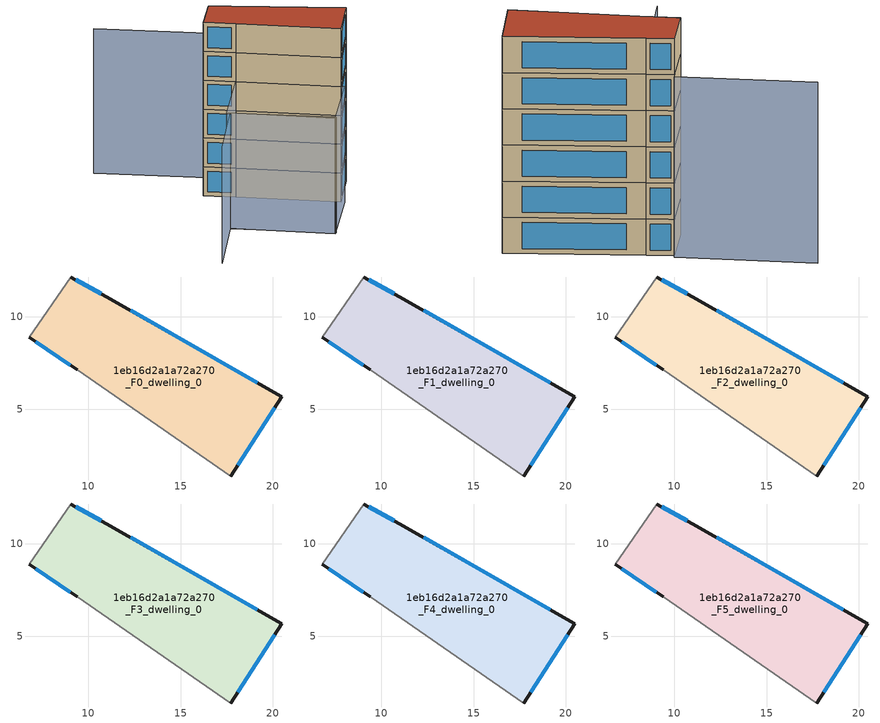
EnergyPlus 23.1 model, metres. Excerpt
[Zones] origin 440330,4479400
1eb16d2a1a72a270_F0_dwelling_0
 floor ground (EU_floor_Construction): 20.48,5.66 17.72,1.37 9.39,7.12 6.8,8.89 9.06,12.15 10.97,11.09 z0
 wall outside (EU_wall_Construction): 6.8,8.89 9.39,7.12 / 17.72,1.37 20.48,5.66 10.97,11.09 9.06,12.15 z0:3
 wall adiabatic (EU_wall_Construction): 9.06,12.15 6.8,8.89 / 9.39,7.12 17.72,1.37 z0:3
 window (EU_Window_Construction): 7.16,8.65 9.03,7.37 / 10.7,11.24 9.33,12.01 / 19.16,6.41 12.29,10.34 / 18.11,1.97 20.1,5.06 z0.42:2.58
1eb16d2a1a72a270_F1_dwelling_0
 floor to 1eb16d2a1a72a270_F0_dwelling_0 (EU_floor_Construction): 20.48,5.66 17.72,1.37 9.39,7.12 6.8,8.89 9.06,12.15 10.97,11.09 z3
 wall outside (EU_wall_Construction): 6.8,8.89 9.39,7.12 / 17.72,1.37 20.48,5.66 10.97,11.09 9.06,12.15 z3:6
 wall adiabatic (EU_wall_Construction): 9.06,12.15 6.8,8.89 / 9.39,7.12 17.72,1.37 z3:6
 window (EU_Window_Construction): 7.16,8.65 9.03,7.37 / 10.7,11.24 9.33,12.01 / 19.16,6.41 12.29,10.34 / 18.11,1.97 20.1,5.06 z3.42:5.58
1eb16d2a1a72a270_F2_dwelling_0
 floor to 1eb16d2a1a72a270_F1_dwelling_0 (EU_floor_Construction): 20.48,5.66 17.72,1.37 9.39,7.12 6.8,8.89 9.06,12.15 10.97,11.09 z6
 wall outside (EU_wall_Construction): 6.8,8.89 9.39,7.12 / 17.72,1.37 20.48,5.66 10.97,11.09 9.06,12.15 z6:9
 wall adiabatic (EU_wall_Construction): 9.06,12.15 6.8,8.89 / 9.39,7.12 17.72,1.37 z6:9
 window (EU_Window_Construction): 7.16,8.65 9.03,7.37 / 10.7,11.24 9.33,12.01 / 19.16,6.41 12.29,10.34 / 18.11,1.97 20.1,5.06 z6.42:8.58
1eb16d2a1a72a270_F3_dwelling_0
 floor to 1eb16d2a1a72a270_F2_dwelling_0 (EU_floor_Construction): 20.48,5.66 17.72,1.37 9.39,7.12 6.8,8.89 9.06,12.15 10.97,11.09 z9
 wall outside (EU_wall_Construction): 6.8,8.89 9.39,7.12 / 17.72,1.37 20.48,5.66 10.97,11.09 9.06,12.15 z9:12
 wall adiabatic (EU_wall_Construction): 9.06,12.15 6.8,8.89 / 9.39,7.12 17.72,1.37 z9:12
 window (EU_Window_Construction): 7.16,8.65 9.03,7.37 / 10.7,11.24 9.33,12.01 / 19.16,6.41 12.29,10.34 / 18.11,1.97 20.1,5.06 z9.42:11.58
1eb16d2a1a72a270_F4_dwelling_0
 floor to 1eb16d2a1a72a270_F3_dwelling_0 (EU_floor_Construction): 20.48,5.66 17.72,1.37 9.39,7.12 6.8,8.89 9.06,12.15 10.97,11.09 z12
 wall outside (EU_wall_Construction): 6.8,8.89 9.39,7.12 / 17.72,1.37 20.48,5.66 10.97,11.09 9.06,12.15 z12:15
 wall adiabatic (EU_wall_Construction): 9.06,12.15 6.8,8.89 / 9.39,7.12 17.72,1.37 z12:15
 window (EU_Window_Construction): 7.16,8.65 9.03,7.37 / 10.7,11.24 9.33,12.01 / 19.16,6.41 12.29,10.34 / 18.11,1.97 20.1,5.06 z12.42:14.58
1eb16d2a1a72a270_F5_dwelling_0
 floor to 1eb16d2a1a72a270_F4_dwelling_0 (EU_floor_Construction): 20.48,5.66 17.72,1.37 9.39,7.12 6.8,8.89 9.06,12.15 10.97,11.09 z15
 wall outside (EU_wall_Construction): 6.8,8.89 9.39,7.12 / 17.72,1.37 20.48,5.66 10.97,11.09 9.06,12.15 z15:18
 wall adiabatic (EU_wall_Construction): 9.06,12.15 6.8,8.89 / 9.39,7.12 17.72,1.37 z15:18
 window (EU_Window_Construction): 7.16,8.65 9.03,7.37 / 10.7,11.24 9.33,12.01 / 19.16,6.41 12.29,10.34 / 18.11,1.97 20.1,5.06 z15.42:17.58
 roof outside (EU_roof_Construction): 17.72,1.37 20.48,5.66 10.97,11.09 9.06,12.15 6.8,8.89 9.39,7.12 z18
shading: 0.87,-6.2 5.4,0.73 / 5.4,0.73 13.89,-4.83 / 9.39,7.12 17.98,1.2 / 17.98,1.2 13.69,-5.01 / 13.69,-5.01 5.11,0.91 / 5.11,0.91 9.39,7.12 z0:12; 0.1,18.51 9.27,12.46 z0:15
[Building]
EU S2 Campaign: North Axis=0; Terrain=City; Solar Distribution=FullExterior
[Site:Location]
Madrid: Latitude=40.5; Longitude=-3.5; Time Zone=1; Elevation=609
[SizingPeriod:WeatherFileDays]
AnnualSizingPeriod: Begin Month=1; Begin Day of Month=1; End Month=12; End Day of Month=31; Day of Week for Start Day=Monday; Use Weather File Daylight Saving Period=No; Use Weather File Rain and Snow Indicators=No
[MATERIAL]
EU_InternalMass_Material: Roughness=MediumRough; Thickness=0.1; Conductivity=1; Density=1800; Specific Heat=900; Thermal Absorptance=0.9; Solar Absorptance=0.7; Visible Absorptance=0.7
[MATERIAL:NOMASS] Roughness=MediumRough; Thermal Absorptance=0.9; Solar Absorptance=0.7; Visible Absorptance=0.7
Name | Thermal Resistance
EU_wall_NoMass | 1.60022
EU_roof_NoMass | 1.57597
EU_floor_NoMass | 0.470652
[WINDOWMATERIAL:SIMPLEGLAZINGSYSTEM]
EU_Window_SimpleGlazing: UFactor=3.28802; Solar Heat Gain Coefficient=0.85; Visible Transmittance=0.85
[CONSTRUCTION]
EU_wall_Construction: EU_wall_NoMass
EU_roof_Construction: EU_roof_NoMass
EU_floor_Construction: EU_floor_NoMass
EU_Window_Construction: EU_Window_SimpleGlazing
EU_InternalMass_Construction: EU_InternalMass_Material
[ZONE] Type=1; Multiplier=1; Ceiling Height=autocalculate; Volume=179.357; Floor Area=autocalculate; Part of Total Floor Area=Yes
1eb16d2a1a72a270_F0_dwelling_0; 1eb16d2a1a72a270_F1_dwelling_0; 1eb16d2a1a72a270_F2_dwelling_0; 1eb16d2a1a72a270_F3_dwelling_0; 1eb16d2a1a72a270_F4_dwelling_0; 1eb16d2a1a72a270_F5_dwelling_0
[INTERNALMASS] Construction=EU_InternalMass_Construction; Surface Area=59.7856
Name | Zone or ZoneList
1eb16d2a1a72a270_F0_dwelling_0_EU_InternalMass | 1eb16d2a1a72a270_F0_dwelling_0
1eb16d2a1a72a270_F1_dwelling_0_EU_InternalMass | 1eb16d2a1a72a270_F1_dwelling_0
1eb16d2a1a72a270_F2_dwelling_0_EU_InternalMass | 1eb16d2a1a72a270_F2_dwelling_0
1eb16d2a1a72a270_F3_dwelling_0_EU_InternalMass | 1eb16d2a1a72a270_F3_dwelling_0
1eb16d2a1a72a270_F4_dwelling_0_EU_InternalMass | 1eb16d2a1a72a270_F4_dwelling_0
1eb16d2a1a72a270_F5_dwelling_0_EU_InternalMass | 1eb16d2a1a72a270_F5_dwelling_0
[OTHEREQUIPMENT] Fuel Type=Electricity; Design Level Calculation Method=Watts/Area; Power per Zone Floor Area=1; Fraction Latent=0; Fraction Radiant=0; Fraction Lost=0; Carbon Dioxide Generation Rate=0; EndUse Subcategory=EU_Step8_InternalGains
Name | Zone or ZoneList or Space or SpaceList | Schedule
EU_Step8_InternalGain_1eb16d2a1a72a270_F0_dwelling_0_f000 | 1eb16d2a1a72a270_F0_dwelling_0 | EU_Step8_GainSchedule_1eb16d2a1a72a270_F0_dwelling_0_f000
EU_Step8_InternalGain_1eb16d2a1a72a270_F1_dwelling_0_f000 | 1eb16d2a1a72a270_F1_dwelling_0 | EU_Step8_GainSchedule_1eb16d2a1a72a270_F1_dwelling_0_f000
EU_Step8_InternalGain_1eb16d2a1a72a270_F2_dwelling_0_f000 | 1eb16d2a1a72a270_F2_dwelling_0 | EU_Step8_GainSchedule_1eb16d2a1a72a270_F2_dwelling_0_f000
EU_Step8_InternalGain_1eb16d2a1a72a270_F3_dwelling_0_f000 | 1eb16d2a1a72a270_F3_dwelling_0 | EU_Step8_GainSchedule_1eb16d2a1a72a270_F3_dwelling_0_f000
EU_Step8_InternalGain_1eb16d2a1a72a270_F4_dwelling_0_f000 | 1eb16d2a1a72a270_F4_dwelling_0 | EU_Step8_GainSchedule_1eb16d2a1a72a270_F4_dwelling_0_f000
EU_Step8_InternalGain_1eb16d2a1a72a270_F5_dwelling_0_f000 | 1eb16d2a1a72a270_F5_dwelling_0 | EU_Step8_GainSchedule_1eb16d2a1a72a270_F5_dwelling_0_f000
[ZONEVENTILATION:DESIGNFLOWRATE] Schedule=EU_AlwaysOn; Design Flow Rate Calculation Method=AirChanges/Hour; Air Changes per Hour=0.480704; Ventilation Type=Natural; Fan Pressure Rise=0; Fan Total Efficiency=1; Constant Term Coefficient=1; Temperature Term Coefficient=0; Velocity Term Coefficient=0; Velocity Squared Term Coefficient=0; Minimum Indoor Temperature=-100; Maximum Indoor Temperature=100; Delta Temperature=-100; Minimum Outdoor Temperature=-100; Maximum Outdoor Temperature=100; Maximum Wind Speed=40
Name | Zone or ZoneList or Space or SpaceList
EU_ConstantAir_1eb16d2a1a72a270_F0_dwelling_0 | 1eb16d2a1a72a270_F0_dwelling_0
EU_ConstantAir_1eb16d2a1a72a270_F1_dwelling_0 | 1eb16d2a1a72a270_F1_dwelling_0
EU_ConstantAir_1eb16d2a1a72a270_F2_dwelling_0 | 1eb16d2a1a72a270_F2_dwelling_0
EU_ConstantAir_1eb16d2a1a72a270_F3_dwelling_0 | 1eb16d2a1a72a270_F3_dwelling_0
EU_ConstantAir_1eb16d2a1a72a270_F4_dwelling_0 | 1eb16d2a1a72a270_F4_dwelling_0
EU_ConstantAir_1eb16d2a1a72a270_F5_dwelling_0 | 1eb16d2a1a72a270_F5_dwelling_0
[HVACTEMPLATE:THERMOSTAT] Constant Heating Setpoint=20; Constant Cooling Setpoint=50
EU_HeatOnly_1eb16d2a1a72a270_F0_dwelling_0; EU_HeatOnly_1eb16d2a1a72a270_F1_dwelling_0; EU_HeatOnly_1eb16d2a1a72a270_F2_dwelling_0; EU_HeatOnly_1eb16d2a1a72a270_F3_dwelling_0; EU_HeatOnly_1eb16d2a1a72a270_F4_dwelling_0; EU_HeatOnly_1eb16d2a1a72a270_F5_dwelling_0
[HVACTEMPLATE:ZONE:IDEALLOADSAIRSYSTEM] System Availability Schedule=EU_AlwaysOn; Maximum Heating Supply Air Temperature=50; Minimum Cooling Supply Air Temperature=13; Maximum Heating Supply Air Humidity Ratio=0.0156; Minimum Cooling Supply Air Humidity Ratio=0.0077; Heating Limit=NoLimit; Cooling Limit=NoLimit; Heating Availability Schedule=EU_AlwaysOn; Cooling Availability Schedule=EU_CoolingOff; Dehumidification Control Type=ConstantSensibleHeatRatio; Cooling Sensible Heat Ratio=0.7; Dehumidification Setpoint=60; Humidification Control Type=None; Humidification Setpoint=30; Outdoor Air Method=None; Outdoor Air Flow Rate per Person=0.00944; Outdoor Air Flow Rate per Zone Floor Area=0; Outdoor Air Flow Rate per Zone=0; Demand Controlled Ventilation Type=None; Outdoor Air Economizer Type=NoEconomizer; Heat Recovery Type=None; Sensible Heat Recovery Effectiveness=0.7; Latent Heat Recovery Effectiveness=0.65
Name | Template Thermostat
1eb16d2a1a72a270_F0_dwelling_0 | EU_HeatOnly_1eb16d2a1a72a270_F0_dwelling_0
1eb16d2a1a72a270_F1_dwelling_0 | EU_HeatOnly_1eb16d2a1a72a270_F1_dwelling_0
1eb16d2a1a72a270_F2_dwelling_0 | EU_HeatOnly_1eb16d2a1a72a270_F2_dwelling_0
1eb16d2a1a72a270_F3_dwelling_0 | EU_HeatOnly_1eb16d2a1a72a270_F3_dwelling_0
1eb16d2a1a72a270_F4_dwelling_0 | EU_HeatOnly_1eb16d2a1a72a270_F4_dwelling_0
1eb16d2a1a72a270_F5_dwelling_0 | EU_HeatOnly_1eb16d2a1a72a270_F5_dwelling_0
[SIZING:ZONE] Zone Cooling Design Supply Air Temperature Input Method=SupplyAirTemperature; Zone Cooling Design Supply Air Temperature=13; Zone Heating Design Supply Air Temperature Input Method=SupplyAirTemperature; Zone Heating Design Supply Air Temperature=50; Zone Cooling Design Supply Air Humidity Ratio=0.008; Zone Heating Design Supply Air Humidity Ratio=0.008; Cooling Design Air Flow Method=DesignDay; Cooling Design Air Flow Rate=0; Cooling Minimum Air Flow per Zone Floor Area=0.000762; Cooling Minimum Air Flow=0; Cooling Minimum Air Flow Fraction=0.2; Heating Design Air Flow Method=DesignDay; Heating Design Air Flow Rate=0; Heating Maximum Air Flow per Zone Floor Area=0.002032; Heating Maximum Air Flow=0.141576; Heating Maximum Air Flow Fraction=0.3; Account for Dedicated Outdoor Air System=No; Dedicated Outdoor Air System Control Strategy=NeutralSupplyAir; Dedicated Outdoor Air Low Setpoint Temperature for Design=autosize; Dedicated Outdoor Air High Setpoint Temperature for Design=autosize; Zone Load Sizing Method=Sensible Load Only No Latent Load; Zone Latent Cooling Design Supply Air Humidity Ratio Input Method=HumidityRatioDifference; Zone Cooling Design Supply Air Humidity Ratio Difference=0.005; Zone Latent Heating Design Supply Air Humidity Ratio Input Method=HumidityRatioDifference; Zone Humidification Design Supply Air Humidity Ratio Difference=0.005
1eb16d2a1a72a270_F0_dwelling_0; 1eb16d2a1a72a270_F1_dwelling_0; 1eb16d2a1a72a270_F2_dwelling_0; 1eb16d2a1a72a270_F3_dwelling_0; 1eb16d2a1a72a270_F4_dwelling_0; 1eb16d2a1a72a270_F5_dwelling_0
[SCHEDULE:CONSTANT]
Name | Hourly Value
EU_AlwaysOn | 1
EU_CoolingOff | 0
[SCHEDULE:FILE] Column Number=1; Rows to Skip at Top=0; Number of Hours of Data=8760; Column Separator=Comma; Interpolate to Timestep=No; Minutes per Item=60; Adjust Schedule for Daylight Savings=Yes
Name | File
EU_Step8_GainSchedule_1eb16d2a1a72a270_F0_dwelling_0_f000 | ../../schedules/1eb16d2a1a72a270/1eb16d2a1a72a270_F0_dwelling_0_f000_gain.csv
EU_Step8_GainSchedule_1eb16d2a1a72a270_F1_dwelling_0_f000 | ../../schedules/1eb16d2a1a72a270/1eb16d2a1a72a270_F1_dwelling_0_f000_gain.csv
EU_Step8_GainSchedule_1eb16d2a1a72a270_F2_dwelling_0_f000 | ../../schedules/1eb16d2a1a72a270/1eb16d2a1a72a270_F2_dwelling_0_f000_gain.csv
EU_Step8_GainSchedule_1eb16d2a1a72a270_F3_dwelling_0_f000 | ../../schedules/1eb16d2a1a72a270/1eb16d2a1a72a270_F3_dwelling_0_f000_gain.csv
EU_Step8_GainSchedule_1eb16d2a1a72a270_F4_dwelling_0_f000 | ../../schedules/1eb16d2a1a72a270/1eb16d2a1a72a270_F4_dwelling_0_f000_gain.csv
EU_Step8_GainSchedule_1eb16d2a1a72a270_F5_dwelling_0_f000 | ../../schedules/1eb16d2a1a72a270/1eb16d2a1a72a270_F5_dwelling_0_f000_gain.csv
